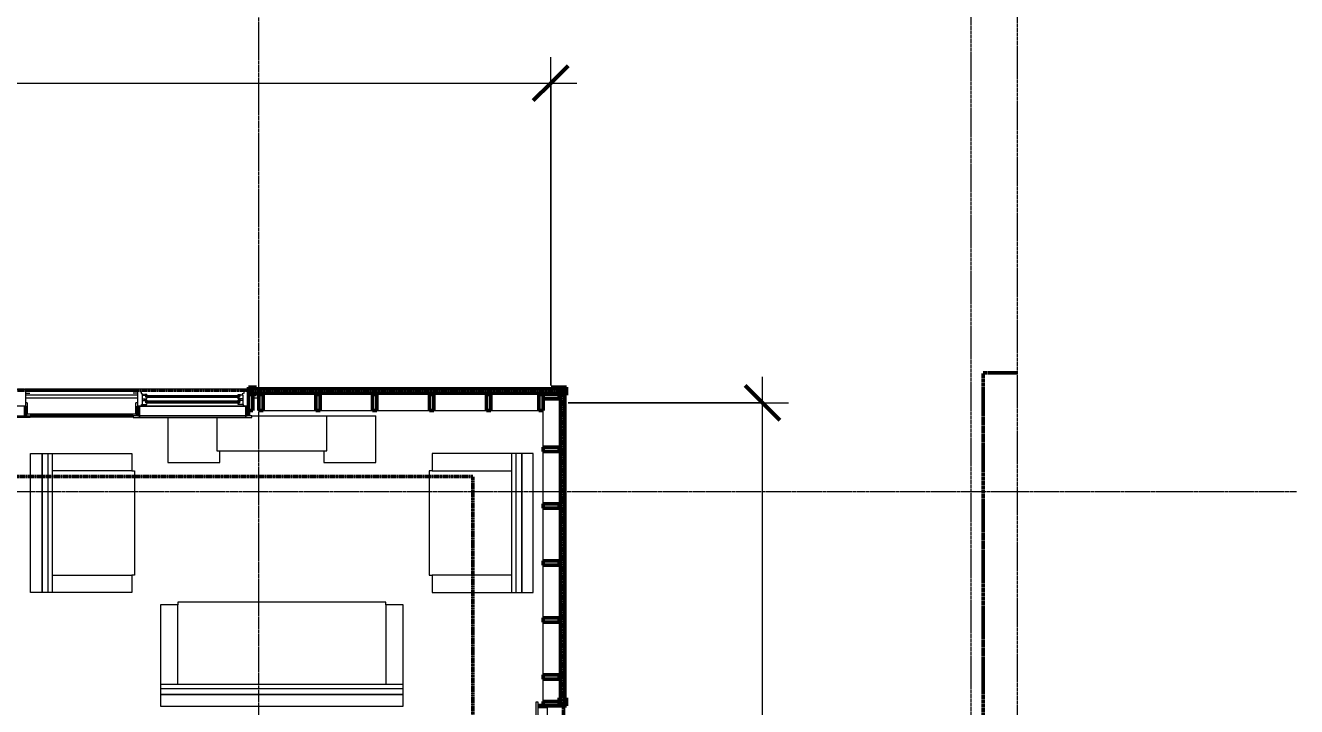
# Model space of a CAD drawing. Header units: inches. Extents: x -4217 to -1814, y 9706 to 12425.
# Drawn here: x -2254.1 to -1814.2, y 10742 to 10977.5 of the extents above; entities that cross this region are included whole.
import ezdxf

# ---------------------------------------------------------------- set-up
doc = ezdxf.new("R2010")
doc.units = ezdxf.units.IN
doc.header["$MEASUREMENT"] = 0
for name, pattern in [('Aligning Line 1_8_', [0.25, 0.125, -0.125]), ('Dash 1_16_', [0.125, 0.0625, -0.0625]), ('Double Dash 3_8_', [1, 0.375, -0.125, 0.125, -0.125, 0.125, -0.125]), ('Grid Line 1_2_', [0.875, 0.5, -0.125, 0.125, -0.125])]:
    doc.linetypes.add(name, pattern=pattern)
for name, color, linetype, lineweight in [('A-ANNO-DIMS', 211, 'Continuous', 9), ('A-ANNO-DIMS-96', 211, 'Continuous', 9), ('A-FLOR-1', 50, 'Continuous', 13), ('A-GLAZ-1', 250, 'Continuous', 9), ('A-GLAZ-2', 90, 'Continuous', 20), ('A-GLAZ-CWMG-2', 10, 'Continuous', 50), ('A-GLAZ-CWMG-4', 250, 'Continuous', 9), ('A-WALL-3', 10, 'Continuous', 50), ('A-WALL-4', 50, 'Continuous', 13), ('C-PROP-LINE', 91, 'Double Dash 3_8_', 50), ('C-PROP-LINE-2', 91, 'Dash 1_16_', 50), ('G-ANNO-SYMB-1', 147, 'Aligning Line 1_8_', 9), ('I-FURN', 30, 'Continuous', 9), ('I-FURN-1', 250, 'Continuous', 9), ('S-GRID-1', 1, 'Grid Line 1_2_', 9)]:
    doc.layers.add(name, color=color, linetype=linetype, lineweight=lineweight)
doc.styles.add('Century Gothic', font='ufonts.com_century-gothic.ttf', dxfattribs={"height": 9})
doc.dimstyles.new('OD__1_8__Tol__', dxfattribs={"dimscale": 12, "dimtxt": 9.397514, "dimasz": 1, "dimexe": 0.75, "dimexo": 0.5, "dimgap": 0.125, "dimtad": 1, "dimdec": 3, "dimrnd": 0.125, "dimzin": 3, "dimdsep": 46, "dimlunit": 4, "dimtxsty": 'Century Gothic', "dimblk1": 'OBLIQUE', "dimblk2": 'OBLIQUE', "dimsah": 1, "dimcen": 0.09, "dimdle": 0.75, "dimazin": 0, "dimtfac": 1, "dimtdec": 4, "dimtix": 1, "dimtmove": 0, "dimatfit": 3, "dimfxl": 1, "dimtvp": 1, "dimtfill": 1, "dimfrac": 2, "dimtolj": 1, "dimtzin": 0, "dimarcsym": 2})

# ---------------------------------------------------------------- blocks, each defined once
blk = doc.blocks.new('DIMBLOCK12-FLOOR PLAN - 3RD FLOOR')
at = {"layer": 'A-ANNO-DIMS-96'}
for p, q in [((-2714.72, 10849.14), (-2714.72, 10966.51)), ((-2072.36, 10852.95), (-2072.36, 10966.51)), ((-2714.72, 10957.51), (-2063.36, 10957.51)), ((-2714.72, 10957.51), (-2714.72, 10849.14)), ((-2072.36, 10957.51), (-2072.36, 10852.95))]:
    blk.add_line(p, q, dxfattribs=at)
at = {"layer": 'A-ANNO-DIMS-96', "lineweight": 50}
for p, q in [((-2714.72, 10957.51), (-2708.72, 10963.51)), ((-2072.36, 10957.51), (-2066.36, 10963.51)), ((-2714.72, 10957.51), (-2720.72, 10951.51)), ((-2072.36, 10957.51), (-2078.36, 10951.51))]:
    blk.add_line(p, q, dxfattribs=at)
at = {"layer": 'A-ANNO-DIMS-96', "color": 0, "insert": (-2424.27, 10970.55), "char_height": 9, "width": 73.7481, "attachment_point": 1, "line_spacing_factor": 0.984502, "style": 'Century Gothic', "bg_fill": 3, "box_fill_scale": 1.25, "bg_fill_color": 256, "bg_fill_true_color": 13158600, "bg_fill_transparency": 0}
blk.add_mtext('53\' - 6 3/8"', dxfattribs=at)
blk = doc.blocks.new('_Oblique')
at = {"color": 0, "linetype": 'ByBlock', "lineweight": -2}
blk.add_line((-0.5, -0.5), (0.5, 0.5), dxfattribs=at)
blk = doc.blocks.new('DIMBLOCK28-FLOOR PLAN - 3RD FLOOR')
at = {"layer": 'A-ANNO-DIMS-96'}
for p, q in [((-1999.05, 10415.79), (-1999.05, 10855.95)), ((-2066.36, 10846.95), (-1990.05, 10846.95)), ((-1999.05, 10846.95), (-2066.36, 10846.95)), ((-2070.17, 10415.79), (-1990.05, 10415.79)), ((-1999.05, 10415.79), (-2070.17, 10415.79))]:
    blk.add_line(p, q, dxfattribs=at)
at = {"layer": 'A-ANNO-DIMS-96', "lineweight": 50}
for p, q in [((-1999.05, 10846.95), (-2005.05, 10852.95)), ((-1999.05, 10846.95), (-1993.05, 10840.95)), ((-1999.05, 10415.79), (-2005.05, 10421.79)), ((-1999.05, 10415.79), (-1993.05, 10409.79))]:
    blk.add_line(p, q, dxfattribs=at)
at = {"layer": 'A-ANNO-DIMS-96', "color": 0, "insert": (-2012.09, 10597.14), "char_height": 9, "width": 82.1611, "attachment_point": 1, "rotation": 90, "line_spacing_factor": 0.984502, "style": 'Century Gothic', "bg_fill": 3, "box_fill_scale": 1.25, "bg_fill_color": 256, "bg_fill_true_color": 13158600, "bg_fill_transparency": 0}
blk.add_mtext('35\' - 11 1/8"', dxfattribs=at)

msp = doc.modelspace()

# ---------------------------------------------------------------- linework, layer by layer
at = {"layer": 'C-PROP-LINE'}
for p, q in [((-1922.72374, 10012.5894), (-1922.72374, 10857.3894)), ((-1922.72374, 10857.3894), (-1910.90801, 10857.3894))]:
    msp.add_line(p, q, dxfattribs=at)
at = {"layer": 'C-PROP-LINE-2'}
for p, q in [((-2099.26202, 10821.4894), (-3402.04874, 10821.4894)), ((-2099.26202, 10010.0894), (-2099.26202, 10821.4894))]:
    msp.add_line(p, q, dxfattribs=at)
at = {"layer": 'G-ANNO-SYMB-1'}
for p, q in [((-1926.94838, 12280.05907), (-1926.94838, 9756.52836)), ((-1910.95638, 12280.11485), (-1910.95638, 9706.24032))]:
    msp.add_line(p, q, dxfattribs=at)
at = {"layer": 'I-FURN'}
for p, q in [((-2248.36049, 10829.4394), (-2248.36049, 10781.4394)), ((-2248.36049, 10829.4394), (-2244.86049, 10829.4394)), ((-2248.36049, 10781.4394), (-2248.36049, 10829.4394)), ((-2246.36049, 10829.4394), (-2246.36049, 10781.4394)), ((-2244.86049, 10829.4394), (-2217.36049, 10829.4394)), ((-2244.86049, 10829.4394), (-2244.86049, 10781.4394)), ((-2217.36049, 10829.4394), (-2217.36049, 10823.4394)), ((-2085.86049, 10829.4394), (-2113.36049, 10829.4394)), ((-2113.36049, 10829.4394), (-2113.36049, 10823.4394)), ((-2082.36049, 10829.4394), (-2085.86049, 10829.4394)), ((-2085.86049, 10829.4394), (-2085.86049, 10781.4394)), ((-2084.36049, 10829.4394), (-2084.36049, 10781.4394)), ((-2082.36049, 10829.4394), (-2082.36049, 10781.4394)), ((-2082.36049, 10781.4394), (-2082.36049, 10829.4394)), ((-2217.36049, 10823.4394), (-2244.86049, 10823.4394)), ((-2217.36049, 10823.4394), (-2216.36049, 10823.4394)), ((-2216.36049, 10823.4394), (-2216.36049, 10787.4394)), ((-2113.36049, 10823.4394), (-2114.36049, 10823.4394)), ((-2114.36049, 10823.4394), (-2114.36049, 10787.4394)), ((-2113.36049, 10823.4394), (-2085.86049, 10823.4394)), ((-2244.86049, 10787.4394), (-2217.36049, 10787.4394)), ((-2216.36049, 10787.4394), (-2217.36049, 10787.4394)), ((-2217.36049, 10787.4394), (-2217.36049, 10781.4394)), ((-2114.36049, 10787.4394), (-2113.36049, 10787.4394)), ((-2085.86049, 10787.4394), (-2113.36049, 10787.4394)), ((-2113.36049, 10787.4394), (-2113.36049, 10781.4394)), ((-2244.86049, 10781.4394), (-2248.36049, 10781.4394)), ((-2217.36049, 10781.4394), (-2244.86049, 10781.4394)), ((-2113.36049, 10781.4394), (-2085.86049, 10781.4394)), ((-2085.86049, 10781.4394), (-2082.36049, 10781.4394)), ((-2201.36049, 10777.1144), (-2207.36049, 10777.1144)), ((-2207.36049, 10777.1144), (-2207.36049, 10749.6144)), ((-2129.36049, 10778.1144), (-2201.36049, 10778.1144)), ((-2201.36049, 10778.1144), (-2201.36049, 10777.1144)), ((-2201.36049, 10749.6144), (-2201.36049, 10777.1144)), ((-2129.36049, 10777.1144), (-2129.36049, 10778.1144)), ((-2123.36049, 10777.1144), (-2129.36049, 10777.1144)), ((-2129.36049, 10777.1144), (-2129.36049, 10749.6144)), ((-2123.36049, 10749.6144), (-2123.36049, 10777.1144)), ((-2123.36049, 10749.6144), (-2207.36049, 10749.6144)), ((-2207.36049, 10749.6144), (-2207.36049, 10746.1144)), ((-2123.36049, 10748.1144), (-2207.36049, 10748.1144)), ((-2123.36049, 10746.1144), (-2123.36049, 10749.6144)), ((-2123.36049, 10746.1144), (-2207.36049, 10746.1144)), ((-2207.36049, 10746.1144), (-2123.36049, 10746.1144))]:
    msp.add_line(p, q, dxfattribs=at)
at = {"layer": 'I-FURN-1'}
for p, q in [((-2252.36049, 10829.4394), (-2248.36049, 10829.4394)), ((-2252.36049, 10781.4394), (-2252.36049, 10829.4394)), ((-2187.87076, 10830.3894), (-2149.87076, 10830.3894)), ((-2186.87076, 10826.3894), (-2186.87076, 10830.3894)), ((-2150.87076, 10830.3894), (-2150.87076, 10826.3894)), ((-2204.87076, 10826.3894), (-2186.87076, 10826.3894)), ((-2204.21026, 10826.35834), (-2203.72115, 10826.35834)), ((-2203.72115, 10826.35834), (-2203.72115, 10826.38948)), ((-2188.52814, 10826.38948), (-2188.52814, 10826.35759)), ((-2188.52814, 10826.35759), (-2187.53366, 10826.35759)), ((-2187.53366, 10826.35759), (-2187.53366, 10826.38948)), ((-2150.87076, 10826.3894), (-2132.87076, 10826.3894)), ((-2150.20786, 10826.38948), (-2150.20786, 10826.35759)), ((-2150.20786, 10826.35759), (-2149.21338, 10826.35759)), ((-2149.21338, 10826.35759), (-2149.21338, 10826.38948)), ((-2134.02037, 10826.38948), (-2134.02037, 10826.35834)), ((-2134.02037, 10826.35834), (-2133.53126, 10826.35834)), ((-2248.36049, 10781.4394), (-2252.36049, 10781.4394)), ((-2207.36049, 10746.1144), (-2207.36049, 10742.1144)), ((-2123.36049, 10742.1144), (-2123.36049, 10746.1144)), ((-2207.36049, 10742.1144), (-2123.36049, 10742.1144))]:
    msp.add_line(p, q, dxfattribs=at)

# ---------------------------------------------------------------- dimensions: what is measured, and where the dimension line sits
at = {"layer": 'A-ANNO-DIMS'}
dim = msp.add_linear_dim(base=(-2072.3612366797, 10957.5100652051), p1=(-2714.7237366793, 10843.1393961105), p2=(-2072.3612366797, 10846.9518961105), dimstyle='OD__1_8__Tol__', override={"dimpost": '<>', "dimfxl": 642.373814}, dxfattribs=at)
dim.commit()
dim.dimension.update_dxf_attribs({"geometry": 'DIMBLOCK12-FLOOR PLAN - 3RD FLOOR', "text_midpoint": (-2393.5424866795, 10964.235082239)})

# ---------------------------------------------------------------- next in the draw order: linework, layer by layer
at = {"layer": 'A-FLOR-1'}
msp.add_line((-2173.34171, 10848.6394), (-2175.43624, 10848.6394), dxfattribs=at)
at = {"layer": 'A-GLAZ-1'}
for p, q in [((-2212.61671, 10849.4519), (-2212.02296, 10849.4519)), ((-2212.61671, 10849.0769), (-2212.02296, 10849.0769)), ((-2212.14796, 10849.4519), (-2212.14796, 10849.0769)), ((-2212.02296, 10849.5769), (-2180.62452, 10849.5769)), ((-2212.02296, 10849.4519), (-2180.62452, 10849.4519)), ((-2212.02296, 10849.0769), (-2180.62452, 10849.0769)), ((-2212.02296, 10848.9519), (-2180.62452, 10848.9519)), ((-2180.03077, 10849.4519), (-2180.62452, 10849.4519)), ((-2180.03077, 10849.0769), (-2180.62452, 10849.0769)), ((-2180.49952, 10849.4519), (-2180.49952, 10849.0769)), ((-2177.37452, 10845.8894), (-2215.27296, 10845.8894)), ((-2215.27296, 10845.8894), (-2215.27296, 10842.5144)), ((-2214.64796, 10845.8894), (-2214.64796, 10842.5144)), ((-2212.61671, 10847.5144), (-2212.02296, 10847.5144)), ((-2212.61671, 10847.1394), (-2212.02296, 10847.1394)), ((-2212.14796, 10847.5144), (-2212.14796, 10847.1394)), ((-2212.02296, 10847.6394), (-2180.62452, 10847.6394)), ((-2212.02296, 10847.5144), (-2180.62452, 10847.5144)), ((-2212.02296, 10847.1394), (-2180.62452, 10847.1394)), ((-2212.02296, 10847.0144), (-2180.62452, 10847.0144)), ((-2180.03077, 10847.5144), (-2180.62452, 10847.5144)), ((-2180.03077, 10847.1394), (-2180.62452, 10847.1394)), ((-2180.49952, 10847.5144), (-2180.49952, 10847.1394)), ((-2177.99952, 10845.8894), (-2177.99952, 10842.5144)), ((-2177.37452, 10842.5144), (-2177.37452, 10845.8894)), ((-2293.69796, 10842.5144), (-2252.54952, 10842.5144)), ((-2252.54952, 10841.8894), (-2293.69796, 10841.8894)), ((-2252.54952, 10842.5144), (-2252.54952, 10841.8894)), ((-2175.74952, 10842.5144), (-2216.89796, 10842.5144)), ((-2216.89796, 10842.5144), (-2216.89796, 10841.8894)), ((-2216.89796, 10841.8894), (-2175.74952, 10841.8894)), ((-2215.27296, 10842.5144), (-2177.37452, 10842.5144)), ((-2214.64796, 10842.5144), (-2214.64796, 10841.8894)), ((-2177.99952, 10842.5144), (-2177.99952, 10841.8894)), ((-2175.74952, 10841.8894), (-2175.74952, 10842.5144))]:
    msp.add_line(p, q, dxfattribs=at)
at = {"layer": 'A-GLAZ-2'}
for p, q in [((-2292.13546, 10851.7644), (-2254.11202, 10851.7644)), ((-2254.11202, 10851.7644), (-2254.11202, 10845.8894)), ((-2254.11202, 10850.3894), (-2252.61202, 10850.3894)), ((-2215.33546, 10850.3894), (-2216.83546, 10850.3894)), ((-2177.31202, 10851.7644), (-2215.33546, 10851.7644)), ((-2215.33546, 10851.7644), (-2215.33546, 10845.8894)), ((-2214.52296, 10851.7644), (-2214.52296, 10850.9519)), ((-2214.52296, 10850.9519), (-2214.24827, 10850.9519)), ((-2214.24827, 10850.9519), (-2213.92921, 10850.1394)), ((-2213.92921, 10850.1394), (-2213.46046, 10850.1394)), ((-2213.74171, 10849.7019), (-2212.89796, 10849.7019)), ((-2213.74171, 10849.7019), (-2213.74171, 10846.3894)), ((-2213.46046, 10850.1394), (-2213.46046, 10849.7019)), ((-2212.17921, 10849.92065), (-2212.89796, 10849.92065)), ((-2212.89796, 10849.5769), (-2212.89796, 10849.92065)), ((-2212.02608, 10849.5769), (-2212.89796, 10849.5769)), ((-2212.61671, 10849.5769), (-2212.61671, 10848.9519)), ((-2212.02296, 10848.9519), (-2212.61671, 10848.9519)), ((-2212.17921, 10849.92065), (-2212.02608, 10849.5769)), ((-2212.17921, 10848.3269), (-2212.02296, 10848.9519)), ((-2180.62452, 10848.9519), (-2180.03077, 10848.9519)), ((-2180.46827, 10848.3269), (-2180.62452, 10848.9519)), ((-2180.46827, 10849.92065), (-2180.62139, 10849.5769)), ((-2180.62139, 10849.5769), (-2179.74952, 10849.5769)), ((-2180.46827, 10849.92065), (-2179.74952, 10849.92065)), ((-2180.03077, 10849.5769), (-2180.03077, 10848.9519)), ((-2179.74952, 10849.5769), (-2179.74952, 10849.92065)), ((-2178.90577, 10849.7019), (-2179.74952, 10849.7019)), ((-2179.18702, 10850.1394), (-2179.18702, 10849.7019)), ((-2178.71827, 10850.1394), (-2179.18702, 10850.1394)), ((-2178.90577, 10849.7019), (-2178.90577, 10846.3894)), ((-2178.3992, 10850.9519), (-2178.71827, 10850.1394)), ((-2178.12452, 10850.9519), (-2178.3992, 10850.9519)), ((-2178.12452, 10851.7644), (-2178.12452, 10850.9519)), ((-2177.31202, 10845.8894), (-2177.31202, 10851.7644)), ((-2177.31202, 10850.3894), (-2175.81202, 10850.3894)), ((-2254.11202, 10845.8894), (-2292.13546, 10845.8894)), ((-2215.33546, 10845.8894), (-2177.31202, 10845.8894)), ((-2213.99171, 10846.16956), (-2214.32559, 10845.8894)), ((-2213.99171, 10846.16956), (-2213.99171, 10846.3894)), ((-2213.99171, 10846.3894), (-2212.17921, 10846.3894)), ((-2213.74171, 10848.3269), (-2212.17921, 10848.3269)), ((-2213.74171, 10847.7644), (-2212.89796, 10847.7644)), ((-2212.17921, 10847.98315), (-2212.89796, 10847.98315)), ((-2212.89796, 10847.6394), (-2212.89796, 10847.98315)), ((-2212.02608, 10847.6394), (-2212.89796, 10847.6394)), ((-2212.61671, 10847.6394), (-2212.61671, 10847.0144)), ((-2212.02296, 10847.0144), (-2212.61671, 10847.0144)), ((-2212.17921, 10847.98315), (-2212.02608, 10847.6394)), ((-2212.17921, 10846.3894), (-2212.02296, 10847.0144)), ((-2180.62452, 10847.0144), (-2180.03077, 10847.0144)), ((-2180.46827, 10846.3894), (-2180.62452, 10847.0144)), ((-2180.46827, 10847.98315), (-2180.62139, 10847.6394)), ((-2180.62139, 10847.6394), (-2179.74952, 10847.6394)), ((-2178.90577, 10848.3269), (-2180.46827, 10848.3269)), ((-2180.46827, 10847.98315), (-2179.74952, 10847.98315)), ((-2178.65577, 10846.3894), (-2180.46827, 10846.3894)), ((-2180.03077, 10847.6394), (-2180.03077, 10847.0144)), ((-2179.74952, 10847.6394), (-2179.74952, 10847.98315)), ((-2178.90577, 10847.7644), (-2179.74952, 10847.7644)), ((-2178.65577, 10846.16956), (-2178.65577, 10846.3894)), ((-2178.65577, 10846.16956), (-2178.32189, 10845.8894))]:
    msp.add_line(p, q, dxfattribs=at)
at = {"layer": 'A-GLAZ-CWMG-2'}
for p, q in [((-2176.93624, 10852.3894), (-2176.93624, 10849.8894)), ((-2174.18624, 10852.3894), (-2176.93624, 10852.3894)), ((-2175.43624, 10849.8894), (-2176.93624, 10849.8894)), ((-2176.93624, 10849.8894), (-2176.93624, 10844.3894)), ((-2176.93624, 10849.8894), (-2174.18624, 10849.8894)), ((-2176.87374, 10849.9519), (-2176.87374, 10852.3269)), ((-2176.87374, 10852.3269), (-2174.24874, 10852.3269)), ((-2174.24874, 10849.9519), (-2176.87374, 10849.9519)), ((-2175.43624, 10844.3894), (-2175.43624, 10849.8894)), ((-2174.24874, 10851.9519), (-2174.43624, 10851.9519)), ((-2174.43624, 10851.9519), (-2174.43624, 10851.8894)), ((-2174.43624, 10851.8894), (-2174.18624, 10851.8894)), ((-2174.18624, 10850.31459), (-2174.43624, 10850.31459)), ((-2174.43624, 10850.31459), (-2174.43624, 10850.25209)), ((-2174.43624, 10850.25209), (-2174.24874, 10850.25209)), ((-2174.24874, 10852.3269), (-2174.24874, 10851.9519)), ((-2174.24874, 10850.25209), (-2174.24874, 10849.9519)), ((-2174.18624, 10851.8894), (-2174.18624, 10852.3894)), ((-2174.18624, 10849.8894), (-2174.18624, 10850.31459)), ((-2176.93624, 10844.3894), (-2175.43624, 10844.3894))]:
    msp.add_line(p, q, dxfattribs=at)
at = {"layer": 'A-GLAZ-CWMG-2', "extrusion": (0, 0, -1)}
for p, q in [((-2171.84171, 10849.8894), (-2173.34171, 10849.8894)), ((-2173.34171, 10849.8894), (-2173.34171, 10844.3894)), ((-2171.84171, 10844.3894), (-2171.84171, 10849.8894)), ((-2152.15811, 10849.8894), (-2153.65811, 10849.8894)), ((-2153.65811, 10849.8894), (-2153.65811, 10844.3894)), ((-2152.15811, 10844.3894), (-2152.15811, 10849.8894)), ((-2132.47452, 10849.8894), (-2133.97452, 10849.8894)), ((-2133.97452, 10849.8894), (-2133.97452, 10844.3894)), ((-2132.47452, 10844.3894), (-2132.47452, 10849.8894)), ((-2112.79092, 10849.8894), (-2114.29092, 10849.8894)), ((-2114.29092, 10849.8894), (-2114.29092, 10844.3894)), ((-2112.79092, 10844.3894), (-2112.79092, 10849.8894)), ((-2093.10733, 10849.8894), (-2094.60733, 10849.8894)), ((-2094.60733, 10849.8894), (-2094.60733, 10844.3894)), ((-2093.10733, 10844.3894), (-2093.10733, 10849.8894)), ((-2173.34171, 10844.3894), (-2171.84171, 10844.3894)), ((-2153.65811, 10844.3894), (-2152.15811, 10844.3894)), ((-2133.97452, 10844.3894), (-2132.47452, 10844.3894)), ((-2114.29092, 10844.3894), (-2112.79092, 10844.3894)), ((-2094.60733, 10844.3894), (-2093.10733, 10844.3894))]:
    msp.add_line(p, q, dxfattribs=at)
at = {"layer": 'A-GLAZ-CWMG-4'}
for p, q in [((-2153.65811, 10849.8894), (-2171.84171, 10849.8894)), ((-2133.97452, 10849.8894), (-2152.15811, 10849.8894)), ((-2114.29092, 10849.8894), (-2132.47452, 10849.8894)), ((-2094.60733, 10849.8894), (-2112.79092, 10849.8894)), ((-2171.84171, 10844.3894), (-2153.65811, 10844.3894)), ((-2152.15811, 10844.3894), (-2133.97452, 10844.3894)), ((-2132.47452, 10844.3894), (-2114.29092, 10844.3894)), ((-2112.79092, 10844.3894), (-2094.60733, 10844.3894))]:
    msp.add_line(p, q, dxfattribs=at)
at = {"layer": 'A-WALL-3'}
for p, q in [((-2215.33546, 10851.3894), (-2254.11202, 10851.3894)), ((-2176.93624, 10851.3894), (-2177.31202, 10851.3894)), ((-2176.93624, 10851.1394), (-2176.93624, 10851.3894)), ((-2176.93624, 10846.9519), (-2176.93624, 10851.1394)), ((-2176.87374, 10851.8894), (-2176.87374, 10850.31459)), ((-2254.11202, 10845.8894), (-2254.11202, 10842.5144)), ((-2215.33546, 10842.5144), (-2215.33546, 10845.8894)), ((-2177.31202, 10845.8894), (-2177.31202, 10842.5144)), ((-2176.93624, 10842.5144), (-2176.93624, 10846.9519)), ((-2252.54952, 10842.5144), (-2216.89796, 10842.5144))]:
    msp.add_line(p, q, dxfattribs=at)
at = {"layer": 'A-WALL-4'}
for p, q in [((-2215.33546, 10851.1394), (-2254.11202, 10851.1394)), ((-2215.33546, 10849.6394), (-2254.11202, 10849.6394)), ((-2176.93624, 10851.1394), (-2177.31202, 10851.1394)), ((-2177.31202, 10851.1394), (-2176.93624, 10851.1394)), ((-2215.33546, 10848.6394), (-2254.11202, 10848.6394)), ((-2253.48702, 10846.9519), (-2254.11202, 10846.9519)), ((-2253.48702, 10846.9519), (-2253.48702, 10843.1394)), ((-2215.96046, 10843.1394), (-2215.96046, 10846.9519)), ((-2215.33546, 10846.9519), (-2215.96046, 10846.9519)), ((-2253.48702, 10843.1394), (-2215.96046, 10843.1394))]:
    msp.add_line(p, q, dxfattribs=at)
at = {"layer": 'I-FURN-1'}
for p, q in [((-2204.87076, 10841.8894), (-2204.87076, 10826.3894)), ((-2187.87076, 10841.8894), (-2187.87076, 10830.3894)), ((-2175.74952, 10842.5144), (-2149.87076, 10842.5144)), ((-2149.87076, 10842.3894), (-2175.74952, 10842.3894)), ((-2149.87076, 10842.3894), (-2175.74952, 10842.3894)), ((-2149.87076, 10842.5144), (-2132.87076, 10842.5144)), ((-2149.87076, 10842.5144), (-2149.87076, 10842.3894)), ((-2132.87076, 10842.3894), (-2149.87076, 10842.3894)), ((-2149.87076, 10830.3894), (-2149.87076, 10842.3894)), ((-2132.87076, 10842.3894), (-2149.87076, 10842.3894)), ((-2132.87076, 10842.3894), (-2132.87076, 10842.5144)), ((-2132.87076, 10826.3894), (-2132.87076, 10842.3894))]:
    msp.add_line(p, q, dxfattribs=at)
at = {"layer": 'S-GRID-1'}
msp.add_line((-2173.32374, 9836.17969), (-2173.32374, 12376.79045), dxfattribs=at)

# ---------------------------------------------------------------- next in the draw order: dimensions: what is measured, and where the dimension line sits
at = {"layer": 'A-ANNO-DIMS'}
dim = msp.add_linear_dim(base=(-1999.0536274284, 10846.9518961105), p1=(-2076.1737366793, 10415.7893961104), p2=(-2072.3612366797, 10846.9518961105), angle=90, dimstyle='OD__1_8__Tol__', override={"dimpost": '<>', "dimfxl": 431.179355}, dxfattribs=at)
dim.commit()
dim.dimension.update_dxf_attribs({"geometry": 'DIMBLOCK28-FLOOR PLAN - 3RD FLOOR', "text_midpoint": (-2005.7786444623, 10631.3706461105)})

# ---------------------------------------------------------------- next in the draw order: linework, layer by layer
at = {"layer": 'A-GLAZ-1'}
for p, q in [((-2077.42374, 10743.56361), (-2076.79874, 10743.56361)), ((-2077.42374, 10702.41518), (-2077.42374, 10743.56361)), ((-2076.79874, 10743.56361), (-2076.79874, 10702.41518))]:
    msp.add_line(p, q, dxfattribs=at)
at = {"layer": 'A-GLAZ-2'}
for p, q in [((-2068.92374, 10742.00111), (-2068.92374, 10743.50111)), ((-2073.42374, 10742.00111), (-2067.54874, 10742.00111)), ((-2073.42374, 10703.97768), (-2073.42374, 10742.00111)), ((-2067.54874, 10742.00111), (-2067.54874, 10703.97768))]:
    msp.add_line(p, q, dxfattribs=at)
at = {"layer": 'A-GLAZ-CWMG-2', "extrusion": (0, 0, -1)}
for p, q in [((-2074.92374, 10849.8894), (-2076.42374, 10849.8894)), ((-2076.42374, 10849.8894), (-2076.42374, 10844.3894)), ((-2069.42374, 10849.8894), (-2074.92374, 10849.8894)), ((-2074.92374, 10849.8894), (-2074.92374, 10848.3894)), ((-2074.92374, 10844.3894), (-2074.92374, 10849.8894)), ((-2069.42374, 10852.3894), (-2072.17374, 10852.3894)), ((-2072.17374, 10852.3894), (-2072.17374, 10851.8894)), ((-2072.17374, 10851.8894), (-2071.92374, 10851.8894)), ((-2071.92374, 10850.31459), (-2072.17374, 10850.31459)), ((-2072.17374, 10850.31459), (-2072.17374, 10849.8894)), ((-2072.17374, 10849.8894), (-2069.42374, 10849.8894)), ((-2072.11124, 10851.9519), (-2072.11124, 10852.3269)), ((-2072.11124, 10852.3269), (-2069.48624, 10852.3269)), ((-2071.92374, 10851.9519), (-2072.11124, 10851.9519)), ((-2072.11124, 10849.9519), (-2072.11124, 10850.25209)), ((-2072.11124, 10850.25209), (-2071.92374, 10850.25209)), ((-2069.48624, 10849.9519), (-2072.11124, 10849.9519)), ((-2071.92374, 10851.8894), (-2071.92374, 10851.9519)), ((-2071.92374, 10850.25209), (-2071.92374, 10850.31459)), ((-2069.48624, 10852.3269), (-2069.48624, 10849.9519)), ((-2066.92374, 10852.3894), (-2069.42374, 10852.3894)), ((-2069.42374, 10852.3894), (-2069.42374, 10849.6394)), ((-2069.42374, 10849.8894), (-2069.42374, 10852.3894)), ((-2069.42374, 10848.3894), (-2069.42374, 10849.8894)), ((-2069.42374, 10849.6394), (-2068.99854, 10849.6394)), ((-2069.36124, 10849.7019), (-2069.36124, 10852.3269)), ((-2069.36124, 10852.3269), (-2066.98624, 10852.3269)), ((-2069.06104, 10849.7019), (-2069.36124, 10849.7019)), ((-2068.99854, 10849.8894), (-2069.06104, 10849.8894)), ((-2069.06104, 10849.8894), (-2069.06104, 10849.7019)), ((-2068.99854, 10849.6394), (-2068.99854, 10849.8894)), ((-2067.36124, 10849.8894), (-2067.42374, 10849.8894)), ((-2067.42374, 10849.8894), (-2067.42374, 10849.6394)), ((-2067.42374, 10849.6394), (-2066.92374, 10849.6394)), ((-2067.36124, 10849.7019), (-2067.36124, 10849.8894)), ((-2066.98624, 10849.7019), (-2067.36124, 10849.7019)), ((-2066.98624, 10852.3269), (-2066.98624, 10849.7019)), ((-2066.92374, 10849.6394), (-2066.92374, 10852.3894)), ((-2074.92374, 10848.3894), (-2069.42374, 10848.3894)), ((-2076.42374, 10844.3894), (-2074.92374, 10844.3894)), ((-2069.42374, 10831.7058), (-2074.92374, 10831.7058)), ((-2074.92374, 10831.7058), (-2074.92374, 10830.2058)), ((-2069.42374, 10830.2058), (-2069.42374, 10831.7058)), ((-2074.92374, 10830.2058), (-2069.42374, 10830.2058)), ((-2069.42374, 10812.02221), (-2074.92374, 10812.02221)), ((-2074.92374, 10812.02221), (-2074.92374, 10810.52221)), ((-2074.92374, 10810.52221), (-2069.42374, 10810.52221)), ((-2069.42374, 10810.52221), (-2069.42374, 10812.02221)), ((-2069.42374, 10792.33861), (-2074.92374, 10792.33861)), ((-2074.92374, 10792.33861), (-2074.92374, 10790.83861)), ((-2069.42374, 10790.83861), (-2069.42374, 10792.33861)), ((-2074.92374, 10790.83861), (-2069.42374, 10790.83861)), ((-2069.42374, 10772.65502), (-2074.92374, 10772.65502)), ((-2074.92374, 10772.65502), (-2074.92374, 10771.15502)), ((-2074.92374, 10771.15502), (-2069.42374, 10771.15502)), ((-2069.42374, 10771.15502), (-2069.42374, 10772.65502)), ((-2069.42374, 10752.97143), (-2074.92374, 10752.97143)), ((-2074.92374, 10752.97143), (-2074.92374, 10751.47143)), ((-2069.42374, 10751.47143), (-2069.42374, 10752.97143)), ((-2074.92374, 10751.47143), (-2069.42374, 10751.47143))]:
    msp.add_line(p, q, dxfattribs=at)
at = {"layer": 'A-GLAZ-CWMG-2'}
for p, q in [((-2074.92374, 10743.6894), (-2074.92374, 10742.1894)), ((-2069.42374, 10743.6894), (-2074.92374, 10743.6894)), ((-2068.99854, 10744.9394), (-2069.42374, 10744.9394)), ((-2069.42374, 10744.9394), (-2069.42374, 10742.1894)), ((-2069.42374, 10742.1894), (-2069.42374, 10743.6894)), ((-2069.36124, 10742.2519), (-2069.36124, 10744.8769)), ((-2069.36124, 10744.8769), (-2069.06104, 10744.8769)), ((-2069.06104, 10744.8769), (-2069.06104, 10744.6894)), ((-2069.06104, 10744.6894), (-2068.99854, 10744.6894)), ((-2068.99854, 10744.6894), (-2068.99854, 10744.9394)), ((-2066.92374, 10744.9394), (-2067.42374, 10744.9394)), ((-2067.42374, 10744.9394), (-2067.42374, 10744.6894)), ((-2067.42374, 10744.6894), (-2067.36124, 10744.6894)), ((-2067.36124, 10744.6894), (-2067.36124, 10744.8769)), ((-2067.36124, 10744.8769), (-2066.98624, 10744.8769)), ((-2066.98624, 10744.8769), (-2066.98624, 10742.2519)), ((-2066.92374, 10742.1894), (-2066.92374, 10744.9394)), ((-2074.92374, 10742.1894), (-2069.42374, 10742.1894)), ((-2069.42374, 10742.1894), (-2066.92374, 10742.1894)), ((-2066.98624, 10742.2519), (-2069.36124, 10742.2519))]:
    msp.add_line(p, q, dxfattribs=at)
at = {"layer": 'A-GLAZ-CWMG-4'}
for p, q in [((-2076.42374, 10849.8894), (-2093.10733, 10849.8894)), ((-2069.42374, 10848.3894), (-2069.42374, 10831.7058)), ((-2093.10733, 10844.3894), (-2076.42374, 10844.3894)), ((-2074.92374, 10831.7058), (-2074.92374, 10844.3894)), ((-2074.92374, 10812.02221), (-2074.92374, 10830.2058)), ((-2069.42374, 10830.2058), (-2069.42374, 10812.02221)), ((-2074.92374, 10792.33861), (-2074.92374, 10810.52221)), ((-2069.42374, 10810.52221), (-2069.42374, 10792.33861)), ((-2074.92374, 10772.65502), (-2074.92374, 10790.83861)), ((-2069.42374, 10790.83861), (-2069.42374, 10772.65502)), ((-2074.92374, 10752.97143), (-2074.92374, 10771.15502)), ((-2069.42374, 10771.15502), (-2069.42374, 10752.97143)), ((-2074.92374, 10743.6894), (-2074.92374, 10751.47143)), ((-2069.42374, 10751.47143), (-2069.42374, 10744.9394))]:
    msp.add_line(p, q, dxfattribs=at)
at = {"layer": 'A-WALL-3'}
for p, q in [((-2069.48624, 10851.8894), (-2176.87374, 10851.8894)), ((-2176.87374, 10850.31459), (-2069.48624, 10850.31459)), ((-2069.48624, 10850.31459), (-2069.48624, 10851.8894)), ((-2067.42374, 10852.3269), (-2068.99854, 10852.3269)), ((-2068.99854, 10852.3269), (-2068.99854, 10742.2519)), ((-2067.42374, 10742.2519), (-2067.42374, 10852.3269)), ((-2072.36124, 10742.3769), (-2076.79874, 10742.3769)), ((-2076.79874, 10742.00111), (-2073.42374, 10742.00111)), ((-2068.17374, 10742.3769), (-2072.36124, 10742.3769)), ((-2068.99854, 10742.2519), (-2067.42374, 10742.2519)), ((-2067.92374, 10742.3769), (-2068.17374, 10742.3769)), ((-2067.92374, 10742.00111), (-2067.92374, 10742.3769))]:
    msp.add_line(p, q, dxfattribs=at)
at = {"layer": 'A-WALL-4'}
for p, q in [((-2068.17374, 10742.00111), (-2068.17374, 10742.3769)), ((-2068.17374, 10742.3769), (-2068.17374, 10742.00111))]:
    msp.add_line(p, q, dxfattribs=at)
at = {"layer": 'C-PROP-LINE-2'}
for p, q in [((-2067.92374, 10851.3894), (-3400.04874, 10851.3894)), ((-2067.92374, 9980.1894), (-2067.92374, 10851.3894))]:
    msp.add_line(p, q, dxfattribs=at)
at = {"layer": 'I-FURN-1'}
for p, q in [((-2078.36049, 10829.4394), (-2082.36049, 10829.4394)), ((-2078.36049, 10781.4394), (-2078.36049, 10829.4394)), ((-2082.36049, 10781.4394), (-2078.36049, 10781.4394))]:
    msp.add_line(p, q, dxfattribs=at)
at = {"layer": 'S-GRID-1'}
msp.add_line((-1814.20638, 10816.1894), (-4168.71446, 10816.1894), dxfattribs=at)

doc.saveas('drawing.dxf')
